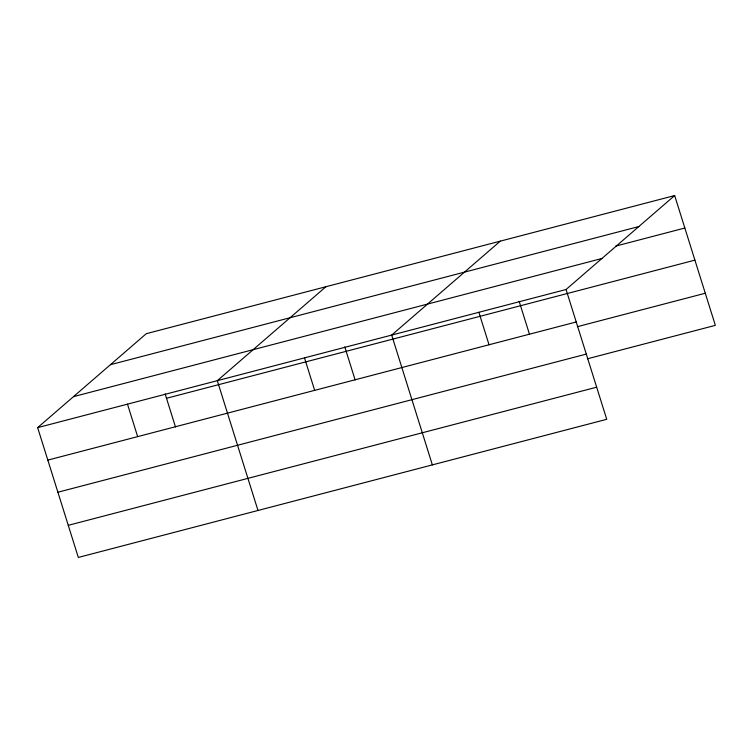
<?xml version="1.0" encoding="UTF-8"?>
<svg xmlns="http://www.w3.org/2000/svg" width="753" height="753" viewBox="0 0 753 753"><rect width="100%" height="100%" fill="white"/><g stroke="black" fill="none" stroke-linecap="round" stroke-linejoin="round"><path stroke-width="1.13" d="M674.669 195.554L566.058 289.5L606.73 419.308L78.331 557.446L37.65 427.638L146.27 333.692L674.669 195.554L715.35 325.362L587.396 358.805M325.927 286.724L217.306 380.679L257.987 510.478M500.303 241.139L391.682 335.085L432.363 464.893M110.427 364.697L638.826 226.559M615.775 246.08L684.844 228.027M73.493 396.643L601.901 258.495M37.65 427.638L566.058 289.5M166.507 398.29L694.915 260.143M47.825 460.111L576.233 321.973M577.335 326.689L705.288 293.237M57.896 492.236L586.295 354.098M68.259 525.33L596.668 387.193M519.156 301.304L529.528 334.417M478.87 312.297L489.045 344.77M344.78 346.888L355.152 380.001M304.494 357.882L314.669 390.355M165.123 393.857L175.496 426.97M127.483 404.154L137.658 436.636"/></g></svg>
